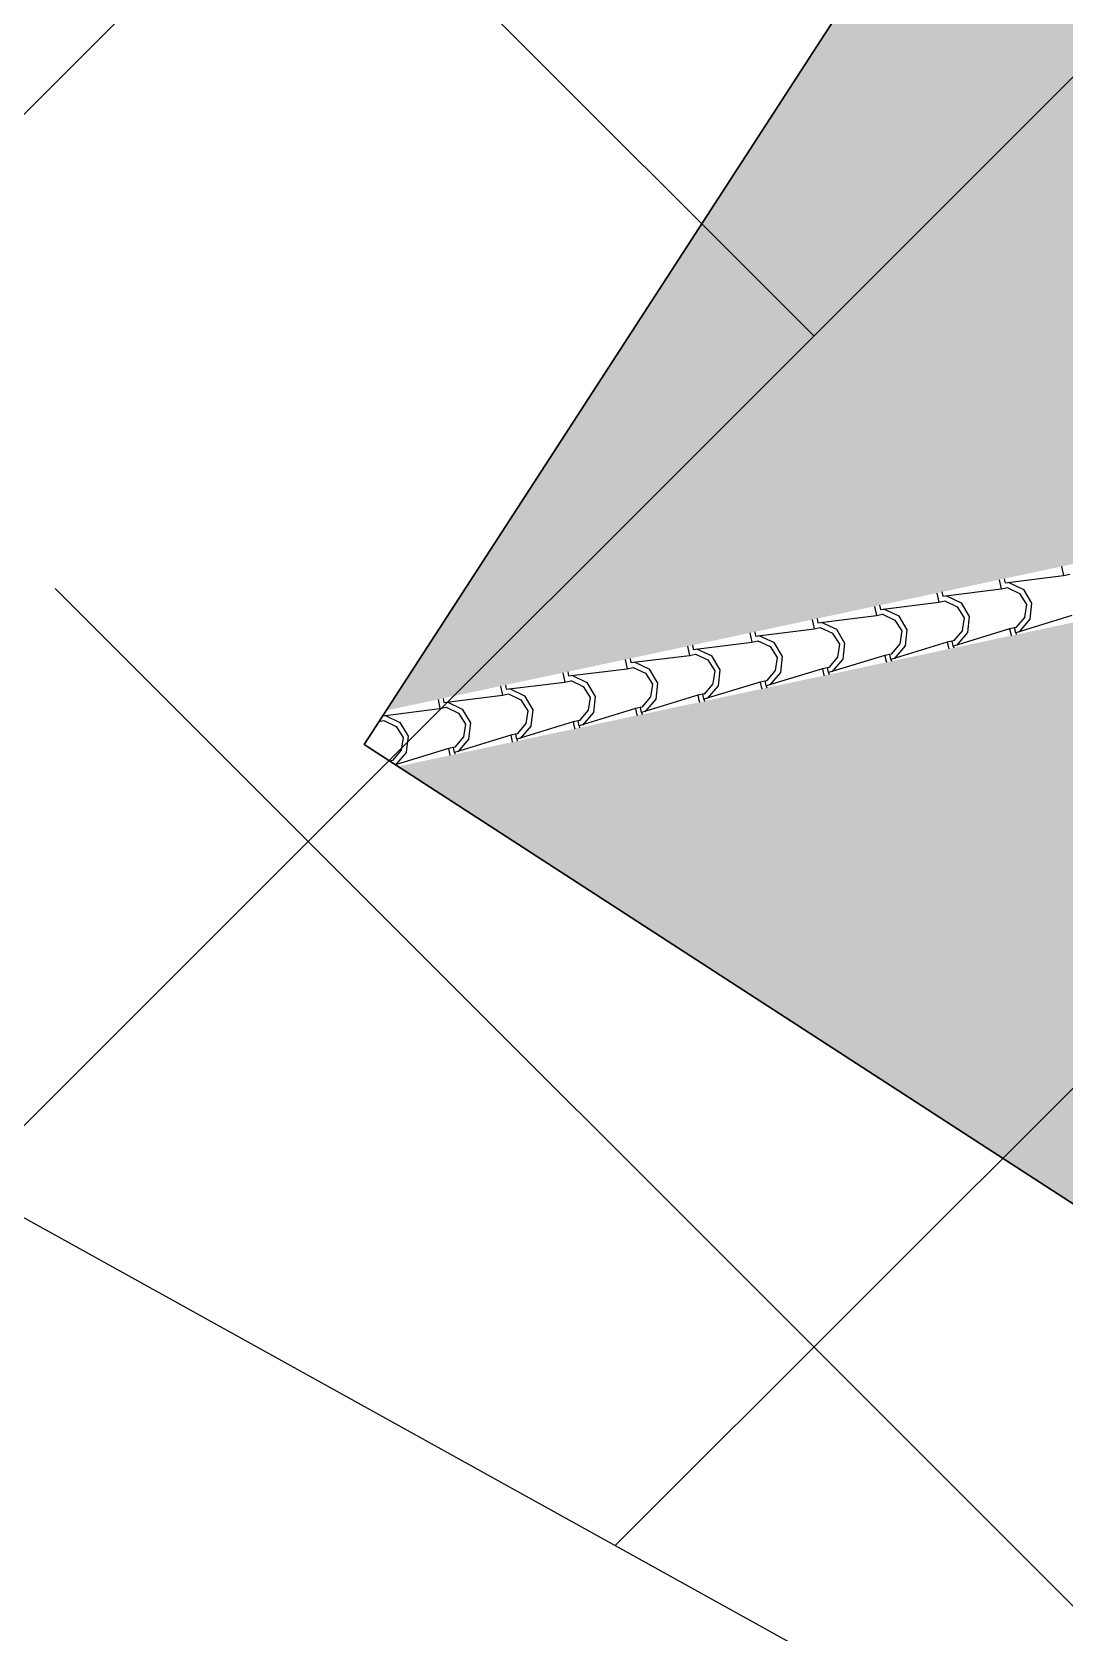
# Model space of a CAD drawing. Header units: millimetres. Extents: x 648844 to 649530, y 1246379 to 1246752.
# Drawn here: x 649087.427 to 649090.135, y 1246562.493 to 1246566.691 of the extents above; entities that cross this region are included whole.
import ezdxf

# ---------------------------------------------------------------- set-up
doc = ezdxf.new("R2010")
doc.units = ezdxf.units.MM
doc.header["$LTSCALE"] = 20
doc.header["$MEASUREMENT"] = 0
doc.layers.get('0').update_dxf_attribs({"linetype": 'CONTINUOUS'})
doc.layers.add('TECHO', color=30, linetype='CONTINUOUS')

# ---------------------------------------------------------------- blocks, each defined once
blk = doc.blocks.new('TEJA45')
at = {"layer": 'TECHO'}
for p, q in [((-0.1915910165105004, 4.238486235740897), (-0.09791931933256848, 4.350000000000019)), ((-0.1042627085960035, 4.306883349536172), (-0.09843609721495739, 4.350000000000559)), ((-0.0899236405116497, 4.309532748100789), (-0.08519737324927235, 4.344979957377539)), ((-0.08566081842469231, 4.350000000000048), (-0.08284375475943051, 4.347182936334786)), ((-0.08520690562188094, 4.344819785472112), (-0.08002669109387028, 4.350000000000122)), ((-0.0852076559721553, 4.269172403094505), (-0.1041128791895432, 4.306982768981751)), ((-0.07560361537717597, 4.278793904563692), (-0.089782529099935, 4.309514941465899)), ((-0.2104539013465825, 4.238477996649426), (-0.2140209609375816, 4.242045056240421)), ((-0.2010012978956794, 4.247930600100329), (-0.2045683574866644, 4.251497659691317)), ((-0.1915486944447764, 4.238477996649426), (-0.2010012978956794, 4.247930600100329)), ((3.552713678800501e-14, 4.260227204326622), (-0.1159182292588099, 4.162855751208912)), ((-0.0474162125070734, 4.250297762661354), (-0.08522657839431957, 4.269202985878742)), ((-0.04491001779673809, 4.264601023314423), (-0.07563105469894538, 4.278779937037182)), ((-0.003757169871668964, 4.256098248815796), (-0.0474755261243871, 4.250190325325473)), ((-0.0094850399793458, 4.269212151439515), (-0.0449322492560924, 4.264485884177141)), ((4.973799150320701e-14, 4.278785035879814), (-0.009586078014912403, 4.269198957864852)), ((-0.3097487369831384, 4.120328765138016), (-0.2104962856374399, 4.238486274769556)), ((-0.2224212841525102, 4.188724973102381), (-0.2165133606621836, 4.232443329355096)), ((-0.2104539013465967, 4.238477996649419), (-0.2010012978956937, 4.229025393198516)), ((-0.208081091125905, 4.191376267011851), (-0.2033548238635277, 4.226823476288601)), ((-0.2033644487581583, 4.226662242335838), (-0.1915486944445277, 4.238477996649465)), ((-0.2033651858509131, 4.1510146718466), (-0.222270409068301, 4.188825037733846)), ((-0.1937600241473518, 4.160637441371289), (-0.2079389378701109, 4.191358478273497)), ((-0.1630664809882632, 4.14644461454392), (-0.1937875178904704, 4.160623528266679)), ((-0.1159278668375592, 4.162857169042208), (-0.1277436211511898, 4.151041414728581)), ((-0.09850234030869132, 4.145431642513337), (-0.1159278668375663, 4.162857169042212)), ((-0.4279064574559399, 4.002171294534961), (-0.3286540061102414, 4.120328804166501)), ((-0.3405798597090239, 4.070566596668574), (-0.3346719362186974, 4.114284952921288)), ((-0.3286114444828456, 4.120320453513148), (-0.3321785040738447, 4.123887513104144)), ((-0.328611444482874, 4.120320453513145), (-0.319158841031971, 4.110867850062242)), ((-0.3191588410319568, 4.129773056964062), (-0.3227259006229417, 4.133340116555051)), ((-0.3215219918944356, 4.108504699199564), (-0.3097062375808051, 4.120320453513191)), ((-0.3097062375810467, 4.120320453513152), (-0.3191588410319497, 4.129773056964055)), ((-0.1159181902304027, 4.143950482081731), (-0.2340756998619469, 4.044698030736033)), ((-0.1655739437549784, 4.132140232782604), (-0.2033843096422245, 4.151045455999991)), ((-0.1219155463064112, 4.137939673259112), (-0.1656339025591294, 4.132031749768789)), ((-0.12764152106827, 4.151054700825238), (-0.1630887303450166, 4.146328433562864)), ((-0.1079549437595944, 4.135979039062441), (-0.1159278668375663, 4.14395196214041)), ((-0.3262385417402598, 4.073219785922014), (-0.3215122744778824, 4.108666995198764)), ((-0.311916432918288, 4.042480978180546), (-0.326095346641047, 4.073202015082753)), ((-0.3215227157296638, 4.032856940598695), (-0.3404279389470517, 4.070667306485941)), ((-0.283731675002862, 4.013982702903839), (-0.3215420408901082, 4.032887926121226)), ((-0.2812229441797882, 4.028288205773407), (-0.3119439810819955, 4.042467119496166)), ((-0.2457980021581534, 4.032897250210837), (-0.2812452114349, 4.028170982948463)), ((-0.2340854099738365, 4.044699625905938), (-0.2459011642874671, 4.032883871592311)), ((-0.2166598834449687, 4.02727409937707), (-0.2340854099738436, 4.044699625905945)), ((-0.5460641779288835, 3.884013823931728), (-0.446811726583185, 4.002171333563268)), ((-0.4587384352657722, 3.952408220232972), (-0.4528305117754456, 3.996126576485686)), ((-0.446768987619123, 4.002162910376885), (-0.450336047210115, 4.005729969967877)), ((-0.4467689876191514, 4.002162910376867), (-0.4373163841682484, 3.992710306925964)), ((-0.4443959923545009, 3.955063304833079), (-0.4396697250921235, 3.990510514109829)), ((-0.437316384168227, 4.011615513827795), (-0.440883443759212, 4.015182573418784)), ((-0.439679535030713, 3.99034715606329), (-0.4278637807170824, 4.002162910376917)), ((-0.4278637807173169, 4.002162910376889), (-0.4373163841682199, 4.011615513827792)), ((-0.2340756608334686, 4.025792761608923), (-0.3522331704650128, 3.926540310263224)), ((-0.2400739227393771, 4.019781097702669), (-0.2837922789920952, 4.013873174212346)), ((-0.2261124868958646, 4.017821495926167), (-0.2340854099738294, 4.025794419004132)), ((-0.4396802456084359, 3.914699209350832), (-0.4585854688258237, 3.952509575238079)), ((-0.4300728416892312, 3.924324514989806), (-0.4442517554119902, 3.955045551892013)), ((-0.3522331314364777, 3.907635041136153), (-0.4703906410680219, 3.808382589790455)), ((-0.401889406250767, 3.895825173025077), (-0.4396997721380131, 3.914730396242465)), ((-0.3993794073712991, 3.910131797002897), (-0.4301004442735064, 3.924310710725656)), ((-0.3639544832466726, 3.91473979959661), (-0.3994016925234192, 3.910013532334236)), ((-0.3522429531101139, 3.926542082769668), (-0.3640587074237445, 3.914726328456041)), ((-0.3348174265812318, 3.909116556240797), (-0.3522429531101139, 3.926542082769679)), ((-0.3442700300321349, 3.899663952789901), (-0.3522429531101068, 3.907636875867869)), ((-0.6642218984016708, 3.765856353328662), (-0.5649694470559723, 3.884013862960202)), ((-0.5768970108217957, 3.83424984380277), (-0.5709890873314691, 3.877968200055484)), ((-0.5649265307554003, 3.884005367240611), (-0.5684935903463995, 3.887572426831607)), ((-0.5649265307554145, 3.884005367240604), (-0.5554739273045115, 3.874552763789701)), ((-0.5625534429686283, 3.836906823745043), (-0.557827175706251, 3.872354033021793)), ((-0.5554739273044973, 3.893457970691514), (-0.5590409868954893, 3.89702503028251)), ((-0.5578370781669904, 3.872189612927016), (-0.5460213238533598, 3.884005367240643)), ((-0.5460213238535943, 3.884005367240611), (-0.5554739273044973, 3.893457970691514)), ((-0.3582322991741123, 3.901622522145985), (-0.4019506554268304, 3.895714598655662)), ((-0.5578377754871866, 3.796541478102924), (-0.5767429987045745, 3.83435184399017)), ((-0.5482292504594071, 3.806168051797403), (-0.5624081641821661, 3.836889088699611)), ((-0.6736314704407675, 3.775300427555241), (-0.6771985300317596, 3.778867487146229)), ((-0.4703906020396786, 3.789477320663238), (-0.5885481116712228, 3.690224869317539)), ((-0.5200471374986506, 3.777667643146319), (-0.5578575033858968, 3.796572866363707)), ((-0.517535870562817, 3.791975388232387), (-0.5482569074650243, 3.806154301955146)), ((-0.4763906756079805, 3.783463946589425), (-0.5201090318606987, 3.777556023099102)), ((-0.4821109643361083, 3.79658234898227), (-0.5175581736128549, 3.791856081719896)), ((-0.4704004962463912, 3.808384539633398), (-0.4822162505600218, 3.796568785319771)), ((-0.4529749697175092, 3.790959013104523), (-0.4704004962463841, 3.808384539633398)), ((-0.4624275731684122, 3.781506409653627), (-0.4704004962463841, 3.789479332731595)), ((-0.7823796188743231, 3.647698882725777), (-0.6831271675286246, 3.765856392357318)), ((-0.6950555863783023, 3.716091467368969), (-0.6891476628879758, 3.759809823621683)), ((-0.6830840738916635, 3.76584782410433), (-0.6866511334826626, 3.769414883695326)), ((-0.6830840738916919, 3.76584782410433), (-0.6736314704407889, 3.756395220653427)), ((-0.6807108935829973, 3.718750342655206), (-0.67598462632062, 3.754197551931956)), ((-0.6759946213032677, 3.754032069790743), (-0.6641788669896371, 3.76584782410437)), ((-0.6641788669898716, 3.765847824104334), (-0.6736314704407746, 3.775300427555237)), ((-0.6759953053659373, 3.678383746855019), (-0.6949005285833252, 3.716194112742265)), ((-0.6663856592299666, 3.688011588605836), (-0.6805645729527257, 3.718732625508043)), ((-0.7917890135770378, 3.657142884418974), (-0.7953560731680227, 3.660709944009962)), ((-0.7823364101261348, 3.647690280968064), (-0.7917890135770378, 3.657142884418967)), ((-0.5885480726426167, 3.671319600190539), (-0.7067055822741608, 3.572067148844841)), ((-0.6382048687465414, 3.659510113267562), (-0.6760152346337875, 3.678415336484949)), ((-0.6356923337535179, 3.673818979461497), (-0.6664133706557251, 3.687997893184257)), ((-0.5945490520418204, 3.665305371032865), (-0.6382674082945385, 3.659397447542542)), ((-0.6002674454250894, 3.678424898367989), (-0.635714654701836, 3.673698631105616)), ((-0.5885580393826686, 3.690226996497127), (-0.6003737936962992, 3.6784112421835)), ((-0.5711325128537865, 3.672801469968253), (-0.5885580393826544, 3.690226996497124)), ((-0.5805851163046825, 3.663348866517349), (-0.5885580393826473, 3.671321789595314)), ((-0.9005373393472667, 3.529541412122548), (-0.8012848880015682, 3.647698921754088)), ((-0.8132141619350435, 3.597933090933367), (-0.8073062384447169, 3.641651447186081)), ((-0.8012416170279337, 3.64769028096806), (-0.8048086766189329, 3.651257340559059)), ((-0.8012416170279621, 3.647690280968053), (-0.7917890135770591, 3.63823767751715)), ((-0.7988683441973592, 3.600593861565365), (-0.7941420769349818, 3.636041070842115)), ((-0.7941521644395451, 3.635874526654469), (-0.7823364101259145, 3.647690280968096)), ((-0.794152835244688, 3.560226015607107), (-0.8130580584620759, 3.598036381494353)), ((-0.7845420680001425, 3.569855125413444), (-0.7987209817229015, 3.600576162315651)), ((-0.7538487969466843, 3.555662570691752), (-0.7845698338488916, 3.569841484414511)), ((-0.706715582518946, 3.572069453360857), (-0.7185313368325765, 3.56025369904723)), ((-0.6892900559900497, 3.554643926831982), (-0.7067155825189246, 3.572069453360857)), ((-1.018695059820196, 3.411383941519318), (-0.9194426084744975, 3.529541451150859)), ((-0.9193991601642111, 3.529532737831794), (-0.9229662197552102, 3.533099797422789)), ((-0.9193991601642324, 3.529532737831776), (-0.9099465567133294, 3.520080134380873)), ((-0.9099465567133151, 3.538985341282704), (-0.9135136163043072, 3.542552400873692)), ((-0.9123097075758224, 3.517716983518195), (-0.9004939532621918, 3.529532737831822)), ((-0.9004939532624121, 3.529532737831797), (-0.9099465567133151, 3.5389853412827)), ((-0.7067055432457181, 3.553161879717699), (-0.8248630528772622, 3.453909428372)), ((-0.756362599994425, 3.5413525833888), (-0.7941729658816712, 3.560257806606188)), ((-0.7127074284747792, 3.547146795476419), (-0.7564257847274973, 3.541238871986096)), ((-0.7184239265140562, 3.560267447753709), (-0.7538711357908028, 3.555541180491335)), ((-0.6987426594409527, 3.545191323381079), (-0.7067155825189175, 3.553164246459044)), ((-0.9313727374915572, 3.479774714499563), (-0.9254648140012307, 3.523493070752277)), ((-0.9170257948113587, 3.482437380478231), (-0.9122995275489814, 3.517884589754981)), ((-0.9123103651234814, 3.442068284359273), (-0.9312155883408693, 3.479878650246519)), ((-0.902698476770702, 3.451698662221872), (-0.9168773904934611, 3.48241969912408)), ((-0.8720052601382022, 3.437506161921242), (-0.9027262970404095, 3.451685075644001)), ((-0.8248731256552233, 3.453911910224587), (-0.8366888799688539, 3.44209615591096)), ((-0.807447599126327, 3.436486383695708), (-0.824873125655202, 3.453911910224587)), ((-1.13685278029299, 3.293226470916263), (-1.037600328947292, 3.411383980547804)), ((-1.049531313047822, 3.361616338067563), (-1.043623389557496, 3.405334694320278)), ((-1.037556703300481, 3.41137519469552), (-1.04112376289148, 3.414942254286515)), ((-1.03755670330051, 3.411375194695516), (-1.028104099849607, 3.401922591244613)), ((-1.028104099849585, 3.420827798146426), (-1.031671159440577, 3.424394857737422)), ((-1.0304672507121, 3.399559440381921), (-1.018651496398469, 3.411375194695548)), ((-1.018651496398682, 3.41137519469552), (-1.028104099849585, 3.420827798146423)), ((-0.8248630138488267, 3.435004159244855), (-0.9430205234803708, 3.335751707899156)), ((-0.8745203312423371, 3.423195053510049), (-0.9123306971295833, 3.442100276727437)), ((-0.8308658049077238, 3.428988219919979), (-0.8745841611604419, 3.423080296429656)), ((-0.8365804076030514, 3.442109997139426), (-0.872027616879798, 3.437383729877052)), ((-0.8169002025772301, 3.427033780244813), (-0.8248731256551949, 3.435006703322777)), ((-1.030467895002218, 3.323910553111343), (-1.049373118219606, 3.361720918998589)), ((-1.035183245425607, 3.3642808993893), (-1.03045697816323, 3.39972810866605)), ((-1.020854885542022, 3.333542199031957), (-1.035033799264781, 3.364263235934164)), ((-0.9430204844519352, 3.316846438772011), (-1.061177994083479, 3.217593987426312)), ((-0.9926780624902349, 3.305037523631288), (-1.030488428377481, 3.323942746848676)), ((-0.9901617233289102, 3.319349753150352), (-1.020882760231117, 3.333528666873111)), ((-0.9547368886924801, 3.323952546525081), (-0.9901840979692267, 3.319226279262708)), ((-0.9430306687915007, 3.335754367088317), (-0.9548464231051312, 3.32393861277469)), ((-0.9256051422625973, 3.318328840559435), (-0.9430306687914722, 3.33575436708831)), ((-0.9350577457135003, 3.308876237108539), (-0.9430306687914651, 3.316849160186504)), ((-1.255010500765792, 3.175069000313204), (-1.155758049420093, 3.293226509944745)), ((-1.167689888604336, 3.243457961633766), (-1.16178196511401, 3.28717631788648)), ((-1.155714246436759, 3.293217651559246), (-1.159281306027758, 3.296784711150242)), ((-1.15571424643678, 3.293217651559239), (-1.146261642985877, 3.283765048108336)), ((-1.153340696040082, 3.24612441829856), (-1.148614428777705, 3.28157162757531)), ((-1.146261642985863, 3.30267025501016), (-1.149828702576848, 3.306237314601148)), ((-1.148624793848377, 3.281401897245647), (-1.136809039534747, 3.293217651559274)), ((-1.136809039534953, 3.29321765155925), (-1.146261642985856, 3.302670255010153)), ((-0.9490241813424802, 3.310829644363299), (-0.9927425375951984, 3.304921720872976)), ((-1.148625424880983, 3.205752821863452), (-1.167530648098371, 3.243563187750699)), ((-1.139011294312198, 3.215385735839561), (-1.153190208034957, 3.246106772741769)), ((-1.061177955054994, 3.198688718299206), (-1.179335464686538, 3.099436266953507)), ((-1.110835793738126, 3.186879993752527), (-1.148646159625372, 3.205785216969915)), ((-1.108318186520428, 3.201193344379842), (-1.139039223422635, 3.215372258102601)), ((-1.067182557776327, 3.192671068806732), (-1.110900914029045, 3.186763145316409)), ((-1.072893369780999, 3.205795095910862), (-1.108340579057746, 3.201068828648488)), ((-1.061188211927778, 3.217596823952046), (-1.073003966241409, 3.205781069638419)), ((-1.043762685398868, 3.200171297423161), (-1.06118821192775, 3.217596823952043)), ((-1.053215288849771, 3.190718693972261), (-1.061188211927742, 3.19869161705023)), ((-1.373168221238593, 3.056911529710149), (-1.273915769892895, 3.17506903934169)), ((-1.285848464160601, 3.125299585201766), (-1.279940540670275, 3.169017941454481)), ((-1.273871789573029, 3.175060108422976), (-1.277438849164021, 3.178627168013964)), ((-1.27387178957305, 3.175060108422965), (-1.264419186122147, 3.165607504972062)), ((-1.271498146654451, 3.127967937208719), (-1.266771879392074, 3.16341514648547)), ((-1.264419186122126, 3.184512711873882), (-1.267986245713111, 3.188079771464871)), ((-1.266782336984654, 3.163244354109374), (-1.254966582671024, 3.175060108423001)), ((-1.254966582671223, 3.175060108422976), (-1.264419186122126, 3.184512711873879)), ((-1.266782954759748, 3.087595090615572), (-1.285688177977136, 3.125405456502818)), ((-1.257167703082374, 3.097229272647162), (-1.271346616805133, 3.127950309549369)), ((-1.179335425658017, 3.080530997826433), (-1.297492935289561, 2.981278546480734)), ((-1.228993524985995, 3.068722463873762), (-1.266803890873241, 3.08762768709115)), ((-1.226474649713587, 3.083036935610096), (-1.257195686615795, 3.097215849332855)), ((-1.185340934209286, 3.074512493250293), (-1.229059290462004, 3.06860456975997)), ((-1.19104985087089, 3.087637645296461), (-1.226497060147636, 3.082911378034087)), ((-1.179345755064055, 3.099439280815776), (-1.191161509377686, 3.087623526502149)), ((-1.161920228535138, 3.082013754286891), (-1.179345755064013, 3.099439280815766)), ((-1.171372831986041, 3.072561150835991), (-1.179345755064013, 3.08053407391396)), ((-1.297503298200333, 2.981281737679506), (-1.309319052513963, 2.969465983365879)), ((-1.280077771671415, 2.96385621115062), (-1.29750329820029, 2.981281737679495))]:
    blk.add_line(p, q, dxfattribs=at)

msp = doc.modelspace()

# ---------------------------------------------------------------- hatches: boundary and pattern name
h = msp.add_hatch()
h.set_pattern_fill('ANSI38', color=3, scale=15, style=0)
h.set_pattern_definition([(45, (-526.4316489867633, -3378.367883687839), (-1.325825214724776, 1.325825214724777), []), (135, (-526.4316489867633, -3378.367883687839), (-3.97747564417433, 1.325825214724777), [4.6875, -2.8125])])
h.paths.add_polyline_path([(649074.6452498117, 1246583.563912513), (649094.2426363732, 1246613.456396369), (649153.4128591382, 1246584.500745721), (649133.4856091051, 1246559.316503033), (649131.7639361151, 1246538.992300148), (649068.2827765732, 1246574.181717347)])
h.paths.add_polyline_path([(649079.0629513938, 1246573.737106845), (649108.5591314904, 1246573.737106845), (649108.5591314904, 1246579.229194161), (649079.0629513938, 1246579.229194161)], flags=24)
h = msp.add_hatch()
h.set_pattern_fill('ANSI31', color=2, scale=20, style=0)
h.set_pattern_definition([(45, (-526.4316489867633, -3378.367883687839), (-1.767766952966369, 1.767766952966369), [])])
edge = h.paths.add_edge_path()
edge.add_line((649057.8519686605, 1246574.731937029), (649143.484031076, 1246525.395827967))
edge.add_line((649021.4650291716, 1246521.520933308), (649057.8519686605, 1246574.731937029))
edge.add_line((649021.4650291716, 1246521.520933308), (649126.0130467353, 1246470.828113168))
edge.add_line((649143.484031076, 1246525.395827967), (649148.0277335674, 1246486.904175728))
h.paths.add_polyline_path([(649085.8330108997, 1246502.103295551), (649115.3070900415, 1246502.103295551), (649115.3070900415, 1246507.529080002), (649085.8330108997, 1246507.529080002)], flags=24)
at = {"layer": 'TECHO'}
h = msp.add_hatch(dxfattribs=at)
h.set_pattern_fill('SPANTILE', color=254, scale=0.2049999999999998, angle=397.3056693047818, style=0, pattern_type=2)
h.set_pattern_definition([(142.0729913880951, (649059.3348162207, 1246611.284136378), (1.952605608575078, -1.510283638022674), [0.1893117599999999, -4.543480804999997]), (237.0426913880951, (649059.1854882879, 1246611.400498264), (-0.2835334775801929, -0.06048774331451207), [0.01639999999999996, -0.1885999999999997]), (57.04269138809526, (649059.0602045727, 1246611.237409483), (0.2835334775801928, 0.06048774331451204), [0.05739999999999978, -0.1475999999999991]), (327.042691388095, (649059.0914309752, 1246611.285572453), (0.06048774331451205, -0.2835334775801926), [0.02049999999999999, -0.1844999999999999]), (147.0426913880951, (649059.1800066712, 1246611.384506958), (-0.06048774331451219, 0.2835334775801926), [0.02049999999999998, -0.1844999999999998]), (57.04269138809526, (649059.1628056102, 1246611.395659245), (0.2835334775801928, 0.06048774331451204), [0.01639999999999989, -0.1885999999999991]), (57.04269138809526, (649059.0739654216, 1246611.228487653), (0.2835334775801928, 0.06048774331451204), [0.04099999999999979, -0.1639999999999992]), (332.0123913880951, (649059.0962699946, 1246611.262889775), (2.175649403905763, -1.166265407702015), [0.1893117599999998, -4.543480804999995]), (4.346591388095025, (649059.1048705255, 1246611.257313632), (-4.373977924415628, -0.3402455695235421), [0.05412163999999994, -5.358033749999993]), (38.60779138809525, (649059.1588364121, 1246611.261415528), (0.3950561185174494, 0.2324986065936468), [0.05186130999999988, -0.5964054749999979]), (75.47759138809523, (649059.199362749, 1246611.293776245), (-0.05103544694801794, -0.4555439847049639), [0.05186130999999983, -0.5964054749999971]), (109.738791388095, (649059.2123673888, 1246611.343980621), (-1.474386526163187, 4.132025447927937), [0.05412163999999997, -5.358033749999996]), (36.81779138809522, (649059.1523718124, 1246611.27782266), (-1.914795108972624, -1.446023846216211), [0.04150942499999995, -4.109424259999995]), (77.26759138809521, (649059.1856019, 1246611.302698075), (0.5387073577712809, 2.338208642498461), [0.04150942499999993, -4.109424259999991]), (109.6372913880952, (649059.1947505025, 1246611.343186691), (-1.120906858439631, 3.169904248828809), [0.04387184499999975, -4.343319624999967]), (4.448091388095131, (649059.1086320359, 1246611.274420167), (-3.35136642098477, -0.2703113840290197), [0.04387184499999997, -4.343319624999996])])
h.paths.add_polyline_path([(649088.3553416138, 1246564.911780496), (649094.2250848367, 1246566.164004834), (649092.9728604986, 1246572.033748058)])
h = msp.add_hatch(dxfattribs=at)
h.set_pattern_fill('SPANTILE', color=254, scale=0.2049999999999998, angle=127.3056693047817, style=0, pattern_type=2)
h.set_pattern_definition([(232.0729913880952, (649132.0384615817, 1246519.617767081), (1.510283638022675, 1.952605608575077), [0.1893117599999997, -4.543480804999993]), (327.042691388095, (649131.9220996953, 1246519.468439149), (0.06048774331451212, -0.2835334775801926), [0.01639999999999999, -0.1885999999999999]), (147.0426913880951, (649132.0851884765, 1246519.343155433), (-0.06048774331451209, 0.2835334775801926), [0.05739999999999996, -0.1475999999999998]), (57.04269138809526, (649132.0370255056, 1246519.374381835), (0.2835334775801928, 0.060487743314512), [0.0204999999999999, -0.1844999999999992]), (237.0426913880951, (649131.9380910015, 1246519.462957531), (-0.2835334775801927, -0.06048774331451204), [0.02049999999999997, -0.1844999999999997]), (147.0426913880951, (649131.9269387148, 1246519.44575647), (-0.06048774331451209, 0.2835334775801926), [0.01639999999999998, -0.1885999999999998]), (147.0426913880951, (649132.0941103058, 1246519.356916282), (-0.06048774331451209, 0.2835334775801926), [0.04099999999999996, -0.1639999999999998]), (62.01239138809522, (649132.0597081835, 1246519.379220854), (1.166265407702016, 2.175649403905761), [0.1893117599999996, -4.543480804999989]), (94.34659138809516, (649132.0652843268, 1246519.387821386), (0.3402455695235426, -4.373977924415627), [0.05412163999999976, -5.35803374999997]), (128.6077913880951, (649132.0611824315, 1246519.441787272), (-0.2324986065936468, 0.3950561185174494), [0.05186130999999994, -0.5964054749999989]), (165.4775913880951, (649132.0288217148, 1246519.482313609), (0.4555439847049641, -0.05103544694801809), [0.05186130999999997, -0.5964054749999994]), (199.738791388095, (649131.9786173386, 1246519.495318248), (-4.132025447927939, -1.474386526163185), [0.05412163999999996, -5.358033749999995]), (126.8177913880951, (649132.0447753001, 1246519.435322673), (1.446023846216212, -1.914795108972624), [0.04150942499999979, -4.109424259999973]), (167.2675913880952, (649132.0198998852, 1246519.46855276), (-2.338208642498462, 0.5387073577712813), [0.04150942499999978, -4.109424259999972]), (199.6372913880951, (649131.9794112683, 1246519.477701362), (-3.16990424882881, -1.12090685843963), [0.04387184499999993, -4.343319624999991]), (94.44809138809512, (649132.0481777925, 1246519.391582896), (0.2703113840290197, -3.351366420984769), [0.04387184499999996, -4.343319624999994])])
h.paths.add_polyline_path([(649096.7644429434, 1246564.428231114), (649098.0258336881, 1246558.51552079), (649088.3866376809, 1246564.765081632), (649094.2993480064, 1246566.026472377)])

# ---------------------------------------------------------------- linework, layer by layer
at = {"color": 7}
msp.add_lwpolyline([(649074.6452498117, 1246583.563912513), (649094.2426363732, 1246613.456396369), (649153.4128591382, 1246584.500745721), (649133.4856091051, 1246559.316503033), (649131.7639361151, 1246538.992300148), (649068.2827765732, 1246574.181717347), (649074.6452498117, 1246583.563912513)], dxfattribs=at)
at = {"color": 254}
msp.add_lwpolyline([(649088.2976402155, 1246564.822783027), (649093.0305618937, 1246572.122745521), (649102.8477528323, 1246565.757781886), (649098.114831154, 1246558.457819392), (649088.2976402148, 1246564.822783027)], dxfattribs=at)
at = {"layer": 'TECHO', "color": 254}
for p, q in [((649093.0305618937, 1246572.122745521), (649088.2976402164, 1246564.822783028)), ((649088.2976402169, 1246564.82278303), (649093.0305618956, 1246572.122745523)), ((649088.2976402155, 1246564.822783027), (649098.114831154, 1246558.457819392)), ((649098.1148311534, 1246558.457819392), (649088.297640216, 1246564.822783029))]:
    msp.add_line(p, q, dxfattribs=at)

# ---------------------------------------------------------------- block references
at = {"color": 254, "rotation": 147.0426913805477}
msp.add_blockref('TEJA45', (649090.664101056, 1246568.472764276), dxfattribs=at)

doc.saveas('drawing.dxf')
